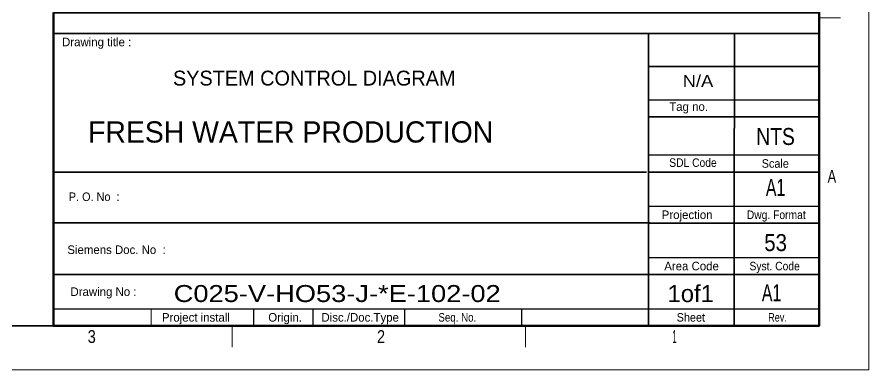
# Model space of a CAD drawing. Header units: millimetres. Extents: x 0 to 841, y 0 to 594.
# Drawn here: x 640.3 to 841, y 0 to 83.1 of the extents above; entities that cross this region are included whole.
import ezdxf
from ezdxf.enums import TextEntityAlignment as Align

# ---------------------------------------------------------------- set-up
doc = ezdxf.new("R2010")
doc.units = ezdxf.units.MM
doc.header["$LTSCALE"] = 1.5
for name, color, linetype, lineweight in [('1', 7, 'Continuous', 13), ('35', 7, 'Continuous', 25), ('9', 7, 'Continuous', 13)]:
    doc.layers.add(name, color=color, linetype=linetype, lineweight=lineweight)
doc.layers.add('36', color=7, linetype='Continuous')

msp = doc.modelspace()

# ---------------------------------------------------------------- linework, layer by layer
at = {"layer": '1'}
for p, q in [((834.275, 82.924), (829.263, 82.924)), ((834.275, 82.924), (829.263, 82.924)), ((671.892, 10.382), (671.892, 14.409)), ((671.892, 10.382), (671.892, 14.409)), ((690.937, 10.382), (690.937, 5.348)), ((690.937, 10.382), (690.937, 5.348)), ((760.1, 10.382), (760.1, 5.348)), ((760.1, 10.382), (760.1, 5.348))]:
    msp.add_line(p, q, dxfattribs=at)
at = {"layer": '1', "lineweight": 35}
for p, q in [((829.285, 79.272), (648.873, 79.272)), ((829.285, 79.272), (648.873, 79.272)), ((789.08, 22.48), (789.072, 79.257)), ((789.08, 22.48), (789.072, 79.257)), ((809.216, 34.544), (809.293, 79.254)), ((809.216, 34.544), (809.293, 79.254)), ((829.285, 71.461), (789.113, 71.461)), ((829.285, 71.461), (789.113, 71.461)), ((829.285, 59.648), (788.992, 59.633)), ((829.285, 59.648), (788.992, 59.633)), ((788.556, 46.63), (648.822, 46.63)), ((788.556, 46.63), (648.822, 46.63)), ((829.285, 46.625), (789.169, 46.625)), ((829.285, 46.625), (789.169, 46.625)), ((789.341, 34.696), (648.997, 34.697)), ((789.341, 34.696), (648.997, 34.697)), ((809.216, 34.544), (789.169, 34.544)), ((809.216, 34.544), (789.169, 34.544)), ((809.216, 22.463), (809.216, 34.544)), ((829.29, 34.544), (809.216, 34.544)), ((809.216, 22.463), (809.216, 34.544)), ((829.29, 34.544), (809.216, 34.544)), ((829.275, 22.463), (648.972, 22.463)), ((829.275, 22.463), (648.972, 22.463)), ((789.079, 10.392), (789.079, 22.473)), ((789.079, 10.392), (789.079, 22.473)), ((809.216, 10.382), (809.216, 22.463)), ((809.216, 10.382), (809.216, 22.463)), ((648.95, 10.382), (10.333, 10.382))]:
    msp.add_line(p, q, dxfattribs=at)
at = {"layer": '1', "lineweight": 25}
for p, q in [((789.246, 63.665), (829.285, 63.665)), ((789.246, 63.665), (829.285, 63.665)), ((789.169, 50.653), (829.275, 50.653)), ((789.169, 50.653), (829.275, 50.653)), ((789.169, 38.571), (829.289, 38.571)), ((789.169, 38.571), (829.289, 38.571)), ((789.169, 26.49), (829.285, 26.49)), ((789.169, 26.49), (829.285, 26.49)), ((648.823, 14.409), (829.285, 14.409)), ((648.823, 14.409), (829.285, 14.409)), ((695.949, 14.409), (695.949, 10.382)), ((695.949, 14.409), (695.949, 10.382)), ((695.949, 14.409), (695.949, 10.382)), ((695.949, 14.409), (695.949, 10.382)), ((709.982, 14.409), (709.982, 10.382)), ((709.982, 14.409), (709.982, 10.382)), ((731.533, 14.409), (731.533, 10.382)), ((731.533, 14.409), (731.533, 10.382)), ((759.098, 14.409), (759.098, 10.382)), ((759.098, 14.409), (759.098, 10.382)), ((759.098, 14.409), (759.098, 10.382)), ((759.098, 14.409), (759.098, 10.382))]:
    msp.add_line(p, q, dxfattribs=at)
msp.add_lwpolyline([(648.95, 10.382), (10.333, 10.382), (10.333, 156.364)], dxfattribs=at)
at = {"layer": '1', "lineweight": 35}
msp.add_lwpolyline([(648.81, 84.229), (829.271, 84.229), (829.271, 10.406), (648.81, 10.406)], close=True, dxfattribs=at)
at = {"layer": '1', "lineweight": 53}
msp.add_lwpolyline([(648.81, 84.229), (829.271, 84.229), (829.271, 10.406), (648.81, 10.406)], close=True, dxfattribs=at)
at = {"layer": '9'}
msp.add_lwpolyline([(0, 0), (841, 0), (841, 594), (0, 594)], close=True, dxfattribs=at)
msp.add_lwpolyline([(0, 0), (841, 0), (841, 594), (0, 594)], close=True, dxfattribs=at)

# ---------------------------------------------------------------- texts
at = {"layer": '1'}
for s, p in [('Drawing title :', (650.865, 76.257)), ('Drawing title :', (650.865, 76.257)), ('Tag no.', (793.941, 61.038)), ('Tag no.', (793.941, 61.038)), ('Projection', (792.176, 35.551)), ('Projection', (792.176, 35.551)), ('Siemens Doc. No  :', (652.111, 27.315)), ('Siemens Doc. No  :', (652.111, 27.315)), ('Area Code', (792.765, 23.469)), ('Area Code', (792.765, 23.469)), ('Drawing No :', (652.847, 17.429)), ('Drawing No :', (652.847, 17.429)), ('Project install', (674.398, 11.388)), ('Project install', (674.398, 11.388)), ('Origin.', (699.457, 11.388)), ('Origin.', (699.457, 11.388)), ('Disc./Doc.Type', (711.987, 11.388)), ('Disc./Doc.Type', (711.987, 11.388))]:
    msp.add_text(s, height=2.013, dxfattribs=at).set_placement(p)
for s, height, width, p in [('N/A', 2.813, 1.15, (797.108, 66.66)), ('SDL Code', 2.013, 0.9, (793.945, 47.836)), ('SDL Code', 2.013, 0.9, (793.945, 47.836)), ('Scale', 2.013, 0.95, (815.731, 47.632)), ('Scale', 2.013, 0.95, (815.731, 47.632)), ('P. O. No  :', 2.013, 0.95, (652.463, 39.791)), ('P. O. No  :', 2.013, 0.95, (652.463, 39.791)), ('Dwg. Format', 2.013, 0.9, (812.223, 35.551)), ('Dwg. Format', 2.013, 0.9, (812.223, 35.551)), ('Syst. Code', 2.013, 0.9, (812.85, 23.469)), ('Syst. Code', 2.013, 0.9, (812.85, 23.469)), ('Seq. No.', 2.013, 0.85, (739.552, 11.388)), ('Seq. No.', 2.013, 0.85, (739.552, 11.388)), ('Sheet', 2.013, 0.95, (795.684, 11.388)), ('Sheet', 2.013, 0.95, (795.684, 11.388)), ('Rev.', 2.013, 0.8, (817.235, 11.388)), ('Rev.', 2.013, 0.8, (817.235, 11.388))]:
    msp.add_text(s, height=height, dxfattribs=dict(at, width=width)).set_placement(p)
at = {"layer": '1', "width": 0.75}
msp.add_text('A', height=3.02, dxfattribs=at).set_placement((833.271, 44.109), align=Align.RIGHT)
msp.add_text('A', height=3.02, dxfattribs=at).set_placement((833.271, 44.109), align=Align.RIGHT)
at = {"layer": '1'}
for s, width, p in [('3', 0.85, (657.865, 6.354)), ('3', 0.85, (657.865, 6.354)), ('2', 0.85, (726.025, 6.354)), ('2', 0.85, (726.025, 6.354)), ('1', 0.4, (795.18, 6.354)), ('1', 0.4, (795.18, 6.354))]:
    msp.add_text(s, height=3.02, dxfattribs=dict(at, width=width)).set_placement(p, align=Align.CENTER)
at = {"layer": '35'}
msp.add_text('SYSTEM CONTROL DIAGRAM', height=3.5, dxfattribs=at).set_placement((677, 67))
at = {"layer": '35', "width": 1.15}
msp.add_text('N/A', height=2.813, dxfattribs=at).set_placement((797.108, 66.66))
at = {"layer": '36'}
msp.add_text('FRESH WATER PRODUCTION', height=5, dxfattribs=at).set_placement((657, 53.567))
for s, width, p in [('NTS', 0.85, (818.986, 53)), ('A1', 0.7, (819, 41)), ('53', 0.9, (819, 28)), ('1of1', 1.05, (799, 16)), ('A1', 0.7, (818.055, 16.197))]:
    msp.add_text(s, height=4, dxfattribs=dict(at, width=width)).set_placement(p, align=Align.CENTER)
at = {"layer": '36', "width": 1.2}
msp.add_text('C025-V-HO53-J-*E-102-02', height=4, dxfattribs=at).set_placement((754.228, 16), align=Align.RIGHT)

doc.saveas('drawing.dxf')
